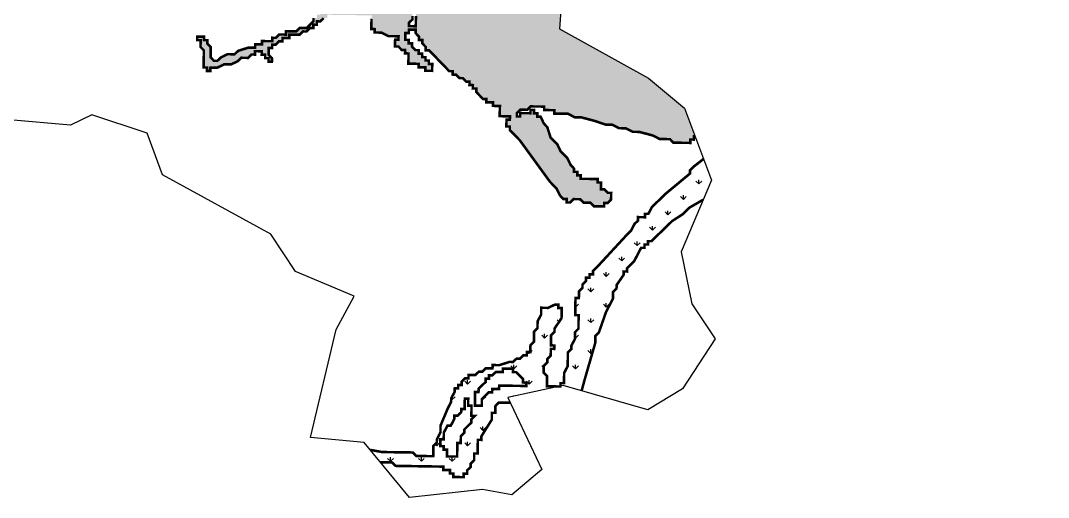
# Model space of a CAD drawing. Header units: metres. Extents: x 264905 to 276210, y 2136098 to 2155976.
# Drawn here: x 266103 to 267301, y 2153926 to 2154482 of the extents above; entities that cross this region are included whole.
import ezdxf

# ---------------------------------------------------------------- set-up
doc = ezdxf.new("R2010")
doc.units = ezdxf.units.M
doc.layers.add('MANGROOVES', color=112, linetype='Continuous')
doc.layers.add('village', color=3, linetype='Continuous')

msp = doc.modelspace()

# ---------------------------------------------------------------- hatches: boundary and pattern name
at = {"layer": 'MANGROOVES'}
h = msp.add_hatch(dxfattribs=at)
h.set_pattern_fill('GRASS', color=256)
h.paths.add_polyline_path([(266731, 2154472.4), (266735.5, 2154536.7), (266727.9, 2154580.3), (266726.9, 2154581.8), (266726.2, 2154534.9), (266719.7, 2154518.9), (266710.8, 2154511.1), (266667.1, 2154515.1), (266670.9, 2154592.8), (266708.4, 2154591.3), (266726.7, 2154582.1), (266697.3, 2154627.5), (266691.7, 2154789), (266709.2, 2154900.2), (266778.8, 2155109.9), (266847.7, 2155234.1), (267080.7, 2155341.2), (267049.3, 2155331.2), (266981.4, 2155312.3), (266937.4, 2155293.1), (266893.4, 2155277.8), (266869.4, 2155266.2), (266849.3, 2155250.6), (266829.2, 2155239), (266825.2, 2155235.1), (266789, 2155207.8), (266772.9, 2155192.1), (266756.7, 2155176.5), (266740.6, 2155160.8), (266724.2, 2155129.2), (266724.2, 2155125.2), (266711.8, 2155097.6), (266707.6, 2155077.8), (266703.4, 2155065.9), (266695.6, 2155074), (266695.9, 2155093.9), (266699.9, 2155097.8), (266700.1, 2155109.7), (266708.2, 2155121.5), (266708.3, 2155125.5), (266716.4, 2155137.3), (266728.5, 2155153), (266732.6, 2155156.9), (266740.7, 2155168.7), (266756.8, 2155184.4), (266781, 2155207.9), (266805.3, 2155235.4), (266821.4, 2155247.1), (266841.4, 2155258.7), (266873.5, 2155278.1), (266917.6, 2155297.3), (266993.5, 2155324), (267065.4, 2155346.8), (267069.4, 2155346.8), (267097.3, 2155354.3), (267116.6, 2155356.8), (267300.6, 2155390.5), (267300.7, 2155395), (267296.7, 2155395.1), (267292.7, 2155395.2), (267288.8, 2155395.2), (267280.8, 2155395.3), (267276.8, 2155395.4), (267268.9, 2155395.5), (267264.9, 2155395.6), (267264.8, 2155391.6), (267260.9, 2155391.7), (267256.9, 2155391.7), (267252.9, 2155391.8), (267248.9, 2155391.8), (267237, 2155392), (267233, 2155392.1), (267225.1, 2155392.2), (267173.4, 2155393), (267165.5, 2155393.1), (267161.5, 2155393.1), (267137.6, 2155393.5), (267133.7, 2155393.5), (267129.7, 2155393.6), (267125.7, 2155389.7), (267101.8, 2155386.1), (267097.8, 2155386.1), (267093.8, 2155386.2), (267077.8, 2155382.4), (267073.9, 2155382.5), (267073.8, 2155378.5), (267069.8, 2155378.6), (267057.9, 2155374.8), (267049.9, 2155374.9), (266962.1, 2155352.3), (266906.2, 2155337.3), (266902.2, 2155333.4), (266898.2, 2155333.4), (266894.2, 2155333.5), (266874.2, 2155325.8), (266870.3, 2155325.9), (266866.3, 2155325.9), (266866.2, 2155322), (266862.3, 2155322), (266854.2, 2155318.2), (266842.3, 2155314.4), (266838.2, 2155310.4), (266834.3, 2155310.5), (266826.2, 2155306.6), (266822.3, 2155306.7), (266822.2, 2155302.7), (266818.2, 2155302.8), (266806.3, 2155299), (266774.3, 2155287.5), (266770.2, 2155283.6), (266762.2, 2155279.8), (266758.3, 2155279.8), (266758.2, 2155275.8), (266754.2, 2155275.9), (266754.2, 2155271.9), (266754.1, 2155268), (266754, 2155264), (266758, 2155259.9), (266757.9, 2155256), (266757.8, 2155252), (266757.5, 2155228.1), (266757.4, 2155224.2), (266757.4, 2155220.2), (266753.3, 2155216.3), (266753.3, 2155212.3), (266753.2, 2155208.3), (266753.2, 2155204.3), (266749.2, 2155204.4), (266749.1, 2155200.4), (266749.1, 2155198.4), (266749.1, 2155196.5), (266745.1, 2155196.5), (266745, 2155192.5), (266741, 2155188.6), (266740.9, 2155184.6), (266737, 2155184.7), (266736.9, 2155180.7), (266732.9, 2155180.8), (266729, 2155180.8), (266725, 2155180.9), (266721, 2155181), (266721, 2155177), (266717, 2155177), (266713, 2155177.1), (266712.9, 2155173.1), (266709, 2155173.2), (266708.9, 2155169.2), (266704.9, 2155169.3), (266704.9, 2155165.3), (266700.9, 2155165.4), (266688.8, 2155153.6), (266676.8, 2155145.8), (266672.7, 2155141.9), (266668.7, 2155138), (266664.7, 2155134.1), (266660.6, 2155130.2), (266660.6, 2155126.2), (266656.5, 2155122.3), (266656.5, 2155118.3), (266656.4, 2155114.3), (266656.3, 2155110.3), (266656.3, 2155106.4), (266660.1, 2155094.4), (266663.8, 2155074.4), (266667.5, 2155058.5), (266667.4, 2155054.5), (266671.1, 2155034.6), (266674.9, 2155022.6), (266674.9, 2155018.6), (266674.8, 2155014.6), (266674.7, 2155010.7), (266674.7, 2155006.7), (266674.6, 2155002.7), (266674.6, 2154998.7), (266670.5, 2154994.8), (266670.5, 2154990.8), (266666.4, 2154983), (266666.3, 2154975), (266662.2, 2154971.1), (266662.2, 2154967.1), (266658.1, 2154963.2), (266658.1, 2154959.2), (266654.1, 2154959.3), (266654, 2154955.3), (266650.1, 2154955.4), (266650, 2154951.4), (266646, 2154951.4), (266642.1, 2154951.5), (266638.1, 2154951.6), (266638, 2154947.6), (266618, 2154939.9), (266614.1, 2154940), (266610.1, 2154940), (266606.1, 2154940.1), (266602.1, 2154936.2), (266598.1, 2154936.2), (266594.1, 2154932.3), (266590.1, 2154932.4), (266590, 2154928.4), (266586.1, 2154928.5), (266586, 2154924.5), (266585.9, 2154920.5), (266582, 2154920.6), (266581.9, 2154916.6), (266581.9, 2154912.6), (266581.8, 2154908.7), (266577.7, 2154900.8), (266577.6, 2154896.8), (266577.6, 2154892.8), (266577.5, 2154888.8), (266577.5, 2154884.9), (266577.4, 2154880.9), (266577.3, 2154876.9), (266581.2, 2154868.9), (266581.1, 2154864.9), (266581.1, 2154860.9), (266581, 2154857), (266585, 2154856.9), (266589, 2154856.9), (266593, 2154856.8), (266597, 2154860.7), (266601, 2154860.7), (266604.9, 2154860.6), (266604.9, 2154856.6), (266600.9, 2154856.7), (266596.9, 2154856.7), (266593, 2154856.8), (266588.9, 2154852.9), (266584.9, 2154852.9), (266584.9, 2154849), (266584.8, 2154845), (266584.8, 2154841), (266584.7, 2154837), (266584.6, 2154833.1), (266584.6, 2154829.1), (266584.5, 2154825.1), (266584.5, 2154821.1), (266588.4, 2154821.1), (266588.3, 2154813.1), (266592.3, 2154813.1), (266592.2, 2154809.1), (266596.2, 2154805.1), (266600.1, 2154805), (266600.1, 2154801), (266604, 2154801), (266608, 2154800.9), (266611.9, 2154796.9), (266615.9, 2154796.8), (266615.9, 2154792.8), (266615.8, 2154788.9), (266619.8, 2154788.8), (266619.7, 2154784.8), (266619.7, 2154780.8), (266619.6, 2154776.9), (266619.5, 2154772.9), (266623.5, 2154768.9), (266623.2, 2154753), (266623.2, 2154749), (266623.1, 2154745), (266623, 2154741), (266623, 2154737.1), (266622.9, 2154733.1), (266622.9, 2154729.1), (266622.8, 2154725.1), (266622.7, 2154721.2), (266618.7, 2154717.2), (266618.7, 2154713.3), (266618.6, 2154709.3), (266618.5, 2154705.3), (266614.6, 2154705.4), (266614.5, 2154701.4), (266614.4, 2154697.4), (266610.5, 2154697.5), (266610.4, 2154693.5), (266606.4, 2154689.6), (266606.3, 2154685.6), (266602.3, 2154681.7), (266602.2, 2154677.7), (266602.2, 2154673.7), (266598.2, 2154673.8), (266598.1, 2154669.8), (266598.1, 2154665.9), (266598, 2154661.9), (266598, 2154657.9), (266593.9, 2154654), (266593.9, 2154650), (266593.8, 2154646), (266593.7, 2154642.1), (266589.8, 2154642.1), (266589.7, 2154638.1), (266589.6, 2154634.2), (266585.6, 2154630.3), (266585.6, 2154626.3), (266581.6, 2154626.3), (266581.5, 2154622.4), (266577.5, 2154618.4), (266573.5, 2154614.5), (266573.4, 2154610.5), (266573.3, 2154606.6), (266569.3, 2154602.7), (266569.2, 2154598.7), (266569.2, 2154594.7), (266569.1, 2154590.7), (266569.1, 2154586.8), (266565, 2154582.8), (266564.9, 2154574.9), (266564.8, 2154566.9), (266564.7, 2154563), (266564.7, 2154559), (266564.6, 2154555), (266564.6, 2154551), (266564.5, 2154547.1), (266564.4, 2154543.1), (266564.4, 2154539.1), (266564.3, 2154535.1), (266564.3, 2154531.2), (266564.1, 2154519.2), (266564, 2154515.3), (266564, 2154511.3), (266563.9, 2154507.3), (266563.9, 2154503.3), (266563.7, 2154495.4), (266563.7, 2154491.4), (266563.6, 2154487.4), (266563.6, 2154483.5), (266563.5, 2154479.5), (266563.4, 2154475.5), (266559.5, 2154475.6), (266555.5, 2154475.6), (266555.5, 2154479.6), (266559.6, 2154483.5), (266559.6, 2154487.5), (266559.7, 2154491.5), (266555.7, 2154491.5), (266551.7, 2154491.6), (266551.8, 2154495.6), (266555.8, 2154495.5), (266555.8, 2154499.5), (266555.9, 2154503.4), (266556, 2154507.4), (266556, 2154511.4), (266556.1, 2154515.4), (266556.1, 2154519.3), (266556.2, 2154523.3), (266552.2, 2154523.4), (266548.2, 2154523.4), (266544.3, 2154523.5), (266544.2, 2154519.5), (266540.2, 2154519.6), (266540.2, 2154515.6), (266540.1, 2154511.6), (266536.1, 2154511.7), (266536.1, 2154507.7), (266532.1, 2154503.8), (266532, 2154499.8), (266531.9, 2154495.8), (266535.9, 2154495.8), (266539.8, 2154491.8), (266535.8, 2154491.8), (266531.9, 2154491.9), (266531.9, 2154495.8), (266532, 2154499.8), (266532.1, 2154503.8), (266528.1, 2154503.9), (266524.1, 2154503.9), (266520.1, 2154504), (266520.1, 2154500), (266516.1, 2154500.1), (266512.1, 2154500.1), (266508.1, 2154500.2), (266504.2, 2154500.2), (266500.2, 2154500.3), (266496.2, 2154500.4), (266492.2, 2154500.4), (266488.3, 2154500.5), (266484.3, 2154500.5), (266484.4, 2154504.5), (266484.4, 2154508.5), (266484.5, 2154512.5), (266484.5, 2154516.4), (266484.6, 2154520.4), (266488.6, 2154524.3), (266488.7, 2154528.3), (266488.8, 2154536.3), (266488.9, 2154540.2), (266492.9, 2154544.1), (266493, 2154548.1), (266493, 2154552.1), (266497, 2154552), (266497, 2154556), (266501.1, 2154559.9), (266501.1, 2154563.9), (266501.2, 2154567.9), (266501.3, 2154571.9), (266501.3, 2154575.8), (266501.4, 2154579.8), (266501.4, 2154583.8), (266501.5, 2154587.8), (266497.5, 2154587.8), (266497.6, 2154591.8), (266493.7, 2154595.8), (266493.7, 2154599.8), (266497.8, 2154603.7), (266497.8, 2154607.7), (266497.9, 2154611.7), (266501.9, 2154615.6), (266502, 2154619.6), (266502, 2154623.5), (266506.1, 2154627.5), (266506.1, 2154631.4), (266506.2, 2154635.4), (266502.2, 2154635.5), (266502.1, 2154631.5), (266502.1, 2154627.5), (266498.1, 2154627.6), (266498, 2154623.6), (266498, 2154619.6), (266494, 2154619.7), (266494, 2154615.7), (266493.9, 2154611.7), (266489.9, 2154611.8), (266489.9, 2154607.8), (266489.8, 2154603.8), (266489.7, 2154599.9), (266489.7, 2154595.9), (266489.6, 2154591.9), (266489.6, 2154587.9), (266489.5, 2154584), (266489.4, 2154580), (266489.4, 2154576), (266485.4, 2154576.1), (266485.4, 2154572.1), (266477.2, 2154560.3), (266473.3, 2154560.3), (266473.2, 2154556.4), (266473.1, 2154552.4), (266469.2, 2154552.4), (266469.1, 2154548.5), (266473.1, 2154548.4), (266473, 2154544.4), (266477, 2154544.4), (266480.9, 2154540.3), (266480.9, 2154536.4), (266484.8, 2154536.3), (266484.8, 2154532.3), (266480.8, 2154532.4), (266480.7, 2154528.4), (266480.7, 2154524.4), (266480.6, 2154520.5), (266476.6, 2154520.5), (266476.6, 2154516.6), (266476.5, 2154512.6), (266476.5, 2154508.6), (266476.4, 2154504.6), (266476.3, 2154500.6), (266472.4, 2154500.7), (266468.4, 2154500.8), (266464.4, 2154500.8), (266464.4, 2154496.9), (266460.4, 2154496.9), (266456.4, 2154493), (266452.4, 2154493.1), (266452.3, 2154489.1), (266448.3, 2154489.1), (266448.3, 2154485.2), (266444.3, 2154485.2), (266444.2, 2154481.2), (266440.2, 2154477.3), (266436.2, 2154473.4), (266432.2, 2154473.5), (266428.2, 2154473.5), (266424.2, 2154469.6), (266420.2, 2154469.7), (266416.2, 2154469.7), (266412.3, 2154469.8), (266412.2, 2154465.8), (266408.2, 2154465.9), (266404.3, 2154465.9), (266400.2, 2154462), (266396.3, 2154462.1), (266396.2, 2154458.1), (266392.2, 2154458.2), (266388.2, 2154458.2), (266384.3, 2154458.3), (266384.2, 2154454.3), (266380.2, 2154454.4), (266376.3, 2154454.4), (266376.2, 2154450.4), (266372.2, 2154450.5), (266368.3, 2154450.6), (266356.3, 2154446.8), (266352.2, 2154442.8), (266344.3, 2154443), (266336.3, 2154439.1), (266332.2, 2154435.2), (266328.3, 2154435.2), (266324.4, 2154439.3), (266324.4, 2154443.3), (266324.5, 2154447.2), (266324.5, 2154451.2), (266320.6, 2154455.2), (266320.7, 2154459.2), (266316.7, 2154459.3), (266316.8, 2154463.3), (266312.8, 2154463.3), (266308.8, 2154463.4), (266308.7, 2154459.4), (266312.7, 2154459.3), (266312.7, 2154455.4), (266312.6, 2154451.4), (266316.5, 2154447.4), (266316.5, 2154443.4), (266316.4, 2154439.4), (266316.3, 2154435.4), (266316.3, 2154431.4), (266316.2, 2154427.5), (266320.2, 2154427.4), (266320.1, 2154423.4), (266324.1, 2154423.4), (266324.2, 2154427.4), (266328.2, 2154427.3), (266332.1, 2154427.2), (266340.1, 2154431.1), (266344.1, 2154431), (266348.1, 2154431), (266356.1, 2154434.8), (266360.1, 2154438.8), (266364.1, 2154438.7), (266368.1, 2154438.6), (266372.1, 2154442.6), (266376.1, 2154442.5), (266376.1, 2154446.5), (266380.1, 2154446.4), (266384.1, 2154446.3), (266384, 2154442.4), (266388, 2154442.3), (266388, 2154438.3), (266391.9, 2154438.3), (266391.9, 2154434.3), (266395.8, 2154434.2), (266395.9, 2154438.2), (266392, 2154442.3), (266392, 2154446.2), (266392.1, 2154450.2), (266396.1, 2154450.1), (266396.1, 2154454.1), (266400.1, 2154454.1), (266404.1, 2154458), (266408.1, 2154457.9), (266408.2, 2154461.9), (266412.2, 2154461.8), (266416.1, 2154461.8), (266416.2, 2154465.8), (266420.2, 2154465.7), (266424.1, 2154465.6), (266428.1, 2154465.6), (266432.1, 2154469.5), (266436.1, 2154469.4), (266440.2, 2154473.4), (266444.1, 2154473.3), (266444.2, 2154477.3), (266448.2, 2154477.2), (266448.2, 2154481.2), (266452.2, 2154481.1), (266456.2, 2154485), (266460.2, 2154485), (266460.3, 2154489), (266464.2, 2154488.9), (266468.2, 2154488.8), (266472.2, 2154488.8), (266476.2, 2154488.7), (266480.1, 2154488.7), (266488.1, 2154488.5), (266492.1, 2154488.5), (266496, 2154488.4), (266500, 2154488.4), (266504, 2154488.3), (266508, 2154488.3), (266511.9, 2154488.2), (266511.9, 2154484.2), (266511.8, 2154480.2), (266511.8, 2154476.3), (266511.7, 2154472.3), (266515.7, 2154472.2), (266515.6, 2154468.3), (266519.6, 2154468.2), (266523.6, 2154468.1), (266531.5, 2154464), (266535.4, 2154464), (266539.4, 2154463.9), (266543.4, 2154463.9), (266543.3, 2154459.9), (266539.4, 2154460), (266539.3, 2154456), (266539.2, 2154452), (266543.2, 2154451.9), (266547.1, 2154447.9), (266551.1, 2154447.8), (266551, 2154443.9), (266555, 2154443.8), (266555, 2154439.8), (266554.9, 2154435.9), (266554.8, 2154431.9), (266558.8, 2154431.8), (266562.8, 2154431.8), (266566.8, 2154431.7), (266566.7, 2154427.7), (266570.7, 2154427.7), (266574.7, 2154427.6), (266574.6, 2154423.6), (266578.6, 2154423.6), (266582.5, 2154423.5), (266582.6, 2154427.5), (266582.7, 2154431.5), (266578.7, 2154431.5), (266578.7, 2154435.5), (266574.8, 2154435.6), (266574.8, 2154439.5), (266570.9, 2154439.6), (266570.9, 2154443.6), (266566.9, 2154443.6), (266567, 2154447.6), (266563, 2154447.7), (266559.1, 2154451.7), (266559.2, 2154455.7), (266555.2, 2154455.7), (266555.3, 2154459.7), (266551.3, 2154459.8), (266551.3, 2154463.7), (266551.4, 2154467.7), (266555.4, 2154467.7), (266555.4, 2154471.6), (266559.4, 2154471.6), (266563.4, 2154471.5), (266563.3, 2154467.5), (266567.2, 2154463.5), (266567.2, 2154459.5), (266571.2, 2154459.5), (266571.1, 2154455.5), (266575, 2154451.5), (266574.9, 2154447.5), (266578.9, 2154447.4), (266586.8, 2154439.4), (266590.7, 2154435.3), (266594.6, 2154431.3), (266598.5, 2154427.3), (266602.4, 2154423.2), (266606.4, 2154423.2), (266606.3, 2154419.2), (266610.3, 2154419.1), (266614.2, 2154415.1), (266618.2, 2154415), (266622.1, 2154411), (266626.1, 2154410.9), (266626, 2154407), (266630, 2154406.9), (266629.9, 2154402.9), (266633.9, 2154402.9), (266633.9, 2154398.9), (266637.8, 2154394.9), (266641.7, 2154390.8), (266645.7, 2154390.8), (266645.6, 2154386.8), (266649.6, 2154386.7), (266653.6, 2154386.7), (266653.5, 2154382.7), (266657.5, 2154382.6), (266661.5, 2154382.6), (266661.4, 2154378.6), (266661.3, 2154374.6), (266661.3, 2154370.7), (266665.3, 2154370.6), (266669.2, 2154370.5), (266673.2, 2154370.5), (266673.1, 2154366.5), (266669.2, 2154366.6), (266669.1, 2154362.6), (266669, 2154358.6), (266673, 2154358.6), (266673, 2154354.6), (266676.9, 2154350.5), (266680.8, 2154346.5), (266684.7, 2154342.5), (266719.8, 2154294.2), (266727.6, 2154286.2), (266731.5, 2154278.2), (266735.4, 2154274.1), (266739.4, 2154274.1), (266739.3, 2154270.1), (266743.3, 2154270), (266747.3, 2154274), (266751.3, 2154273.9), (266755.3, 2154273.8), (266759.2, 2154269.8), (266763.1, 2154269.7), (266767.1, 2154269.7), (266771, 2154265.6), (266775, 2154265.6), (266779, 2154265.5), (266783, 2154265.5), (266783, 2154269.4), (266787, 2154269.4), (266791, 2154273.3), (266791.1, 2154277.3), (266791.2, 2154281.3), (266787.2, 2154281.3), (266783.3, 2154285.3), (266779.3, 2154285.4), (266779.3, 2154289.4), (266779.4, 2154293.4), (266775.4, 2154293.4), (266775.5, 2154297.4), (266771.5, 2154297.4), (266763.6, 2154297.6), (266759.6, 2154297.6), (266755.6, 2154297.7), (266755.7, 2154301.7), (266751.7, 2154301.7), (266751.8, 2154305.7), (266747.8, 2154305.8), (266747.8, 2154309.7), (266743.9, 2154313.8), (266740.1, 2154321.8), (266736.2, 2154325.8), (266732.2, 2154329.8), (266728.4, 2154337.9), (266724.5, 2154341.9), (266720.5, 2154345.9), (266716.7, 2154357.9), (266712.8, 2154361.9), (266709, 2154370), (266705, 2154370), (266705.1, 2154374), (266701.1, 2154374), (266701.1, 2154378), (266697.2, 2154378.1), (266697.1, 2154374.1), (266693.1, 2154374.2), (266689.2, 2154374.2), (266685.2, 2154374.3), (266685.1, 2154370.3), (266681.2, 2154370.4), (266681.2, 2154374.3), (266685.2, 2154378.3), (266689.2, 2154378.2), (266693.2, 2154378.1), (266697.2, 2154382.1), (266701.2, 2154382), (266705.2, 2154381.9), (266709.2, 2154381.9), (266713.1, 2154381.8), (266713.1, 2154377.8), (266717, 2154377.8), (266721, 2154377.7), (266725, 2154377.7), (266724.9, 2154373.7), (266728.9, 2154373.6), (266732.9, 2154373.6), (266736.9, 2154373.5), (266740.8, 2154373.5), (266748.7, 2154369.4), (266752.7, 2154369.3), (266756.7, 2154369.2), (266772.5, 2154365), (266784.4, 2154360.9), (266788.4, 2154360.8), (266792.3, 2154360.8), (266800.2, 2154356.7), (266804.2, 2154356.6), (266808.2, 2154356.6), (266816.1, 2154352.5), (266820, 2154352.4), (266824, 2154352.3), (266839.9, 2154348.1), (266847.7, 2154344), (266859.7, 2154343.9), (266863.6, 2154339.8), (266867.6, 2154339.8), (266871.5, 2154339.7), (266875.5, 2154339.6), (266879.5, 2154339.6), (266883.5, 2154339.5), (266883.5, 2154343.5), (266887.5, 2154343.4), (266887.6, 2154347.4), (266888.8, 2154347.4), (266876.6, 2154380.2), (266834.6, 2154415.1)])
h = msp.add_hatch(dxfattribs=at)
h.set_pattern_fill('GRASS', color=256)
h.paths.add_polyline_path([(266793.3, 2154158), (266793.4, 2154165.9), (266797.4, 2154169.8), (266797.5, 2154173.8), (266805.6, 2154185.6), (266805.7, 2154189.6), (266809.7, 2154189.5), (266809.7, 2154193.5), (266817.8, 2154201.3), (266826, 2154217.1), (266830, 2154217.1), (266830, 2154221), (266834, 2154221), (266834, 2154224.9), (266838, 2154224.9), (266854.2, 2154240.6), (266858.2, 2154244.5), (266862.2, 2154248.4), (266874.3, 2154256.2), (266878.3, 2154260.1), (266882.3, 2154264), (266898.4, 2154273.3), (266907.9, 2154296.2), (266898.8, 2154320.8), (266887, 2154311.6), (266883, 2154307.7), (266882.9, 2154303.7), (266854.7, 2154280.3), (266850.7, 2154276.4), (266846.7, 2154272.5), (266842.6, 2154268.6), (266838.6, 2154264.6), (266834.5, 2154256.8), (266830.5, 2154256.8), (266830.5, 2154252.8), (266826.5, 2154252.9), (266822.5, 2154253), (266822.5, 2154249), (266818.4, 2154245.1), (266814.4, 2154237.2), (266810.3, 2154233.3), (266774, 2154194), (266769.9, 2154190.1), (266769.9, 2154186.1), (266765.9, 2154186.2), (266765.8, 2154182.2), (266761.9, 2154182.3), (266761.8, 2154178.3), (266757.8, 2154174.4), (266757.7, 2154170.4), (266753.7, 2154166.5), (266753.6, 2154162.5), (266753.5, 2154158.5), (266749.6, 2154158.6), (266749.5, 2154154.6), (266749.5, 2154150.6), (266749.4, 2154146.7), (266749.3, 2154142.7), (266749.3, 2154138.7), (266753.3, 2154138.7), (266753.2, 2154134.7), (266753.1, 2154130.7), (266753.1, 2154126.7), (266753, 2154122.8), (266749, 2154118.8), (266748.9, 2154114.9), (266748.9, 2154110.9), (266744.8, 2154103), (266744.7, 2154099), (266740.7, 2154095.1), (266740.6, 2154091.1), (266740.6, 2154087.2), (266740.5, 2154083.2), (266740.4, 2154079.2), (266736.4, 2154071.3), (266736.3, 2154067.3), (266736.2, 2154063.4), (266736.2, 2154059.4), (266732.2, 2154059.4), (266732.1, 2154055.9), (266735.2, 2154056.5), (266756.7, 2154050.3), (266760.1, 2154063), (266772.7, 2154106.6), (266772.7, 2154110.5), (266772.8, 2154114.5), (266776.8, 2154118.4), (266785.1, 2154142.2)])
h = msp.add_hatch(dxfattribs=at)
h.set_pattern_fill('GRASS', color=256)
h.paths.add_polyline_path([(266635.6, 2153981.4), (266635.7, 2153989.3), (266635.8, 2153993.3), (266639.8, 2153993.2), (266639.8, 2153997.2), (266652.1, 2154016.9), (266652.1, 2154020.9), (266652.2, 2154024.8), (266656.1, 2154024.8), (266656.2, 2154028.8), (266656.3, 2154032.7), (266660.3, 2154036.7), (266664.3, 2154036.6), (266668.2, 2154036.5), (266672.2, 2154036.5), (266673.7, 2154036.5), (266670.7, 2154042.8), (266730.3, 2154055.5), (266728.2, 2154055.5), (266724.2, 2154055.6), (266720.2, 2154055.6), (266716.2, 2154055.7), (266716.3, 2154059.7), (266716.4, 2154063.7), (266716.4, 2154067.6), (266712.5, 2154071.7), (266712.6, 2154075.6), (266712.6, 2154079.6), (266716.7, 2154083.5), (266716.7, 2154087.5), (266720.7, 2154091.4), (266720.8, 2154095.4), (266720.9, 2154099.4), (266724.8, 2154099.3), (266724.9, 2154103.3), (266720.9, 2154103.4), (266721, 2154107.3), (266721, 2154111.3), (266721.1, 2154115.3), (266725.1, 2154119.2), (266725.2, 2154123.2), (266733.3, 2154135), (266733.4, 2154139), (266733.4, 2154142.9), (266733.5, 2154146.9), (266729.5, 2154147), (266729.6, 2154150.9), (266725.6, 2154151), (266717.6, 2154147.1), (266713.6, 2154147.2), (266709.6, 2154147.3), (266709.6, 2154143.3), (266709.5, 2154139.3), (266705.4, 2154131.4), (266705.3, 2154123.5), (266701.3, 2154119.6), (266701.1, 2154107.6), (266697.1, 2154103.7), (266697, 2154099.7), (266697, 2154095.8), (266693, 2154095.8), (266692.9, 2154091.8), (266688.9, 2154091.9), (266684.9, 2154088), (266680.9, 2154088), (266676.9, 2154084.1), (266672.9, 2154084.2), (266660.9, 2154080.4), (266657, 2154080.4), (266653, 2154080.5), (266652.9, 2154076.5), (266649, 2154076.6), (266645, 2154076.6), (266641, 2154072.7), (266637, 2154072.8), (266632.9, 2154068.9), (266629, 2154068.9), (266625, 2154069), (266624.9, 2154065), (266621, 2154065.1), (266616.9, 2154061.2), (266616.9, 2154057.2), (266612.9, 2154057.2), (266612.8, 2154053.3), (266608.9, 2154053.3), (266608.8, 2154049.3), (266604.7, 2154041.5), (266604.6, 2154037.5), (266600.6, 2154029.6), (266592.3, 2154009.8), (266592.3, 2154005.9), (266592.2, 2154001.9), (266588.1, 2153994), (266588, 2153990), (266584, 2153986.1), (266583.9, 2153982.1), (266583.9, 2153978.1), (266583.8, 2153974.2), (266579.9, 2153974.2), (266575.9, 2153974.3), (266571.9, 2153974.3), (266567.9, 2153974.4), (266564, 2153974.5), (266560, 2153978.5), (266556.1, 2153978.6), (266552.1, 2153978.6), (266548.1, 2153978.7), (266532.2, 2153978.9), (266528.2, 2153979), (266524.3, 2153979), (266510.3, 2153981.6), (266522.2, 2153967.1), (266524.1, 2153967.1), (266532, 2153967), (266536, 2153966.9), (266539.9, 2153962.9), (266551.9, 2153962.7), (266555.8, 2153962.7), (266559.8, 2153962.6), (266571.7, 2153962.4), (266575.7, 2153962.4), (266579.7, 2153962.3), (266583.7, 2153962.2), (266587.6, 2153962.2), (266591.6, 2153962.1), (266595.6, 2153962.1), (266595.5, 2153958.1), (266599.5, 2153958), (266603.5, 2153958), (266603.4, 2153954), (266607.4, 2153953.9), (266607.3, 2153950), (266611.3, 2153949.9), (266615.3, 2153949.8), (266619.2, 2153949.8), (266619.3, 2153953.8), (266623.3, 2153953.7), (266623.3, 2153957.7), (266627.4, 2153961.6), (266627.4, 2153965.6), (266631.5, 2153969.5), (266631.5, 2153973.5), (266631.6, 2153977.4), (266635.6, 2153977.4)])
h.paths.add_polyline_path([(266611.7, 2153977.7), (266611.7, 2153973.8), (266607.7, 2153973.8), (266603.7, 2153973.9), (266599.7, 2153973.9), (266599.8, 2153977.9), (266599.8, 2153981.9), (266595.9, 2153981.9), (266595.9, 2153985.9), (266592, 2153986), (266592, 2153990), (266592.1, 2153993.9), (266596, 2153993.9), (266596.1, 2153997.8), (266596.2, 2154001.8), (266600.3, 2154009.7), (266604.2, 2154009.7), (266608.3, 2154017.5), (266608.4, 2154021.5), (266612.4, 2154021.5), (266616.4, 2154025.4), (266616.5, 2154029.4), (266620.4, 2154029.3), (266620.5, 2154033.3), (266620.5, 2154037.2), (266620.6, 2154041.2), (266624.6, 2154041.2), (266624.5, 2154037.2), (266624.5, 2154033.2), (266628.4, 2154033.2), (266628.4, 2154029.2), (266628.3, 2154025.2), (266628.3, 2154021.2), (266632.2, 2154021.2), (266628.2, 2154017.3), (266628.1, 2154013.3), (266624.1, 2154009.4), (266620.1, 2154005.4), (266620, 2154001.5), (266616, 2153997.5), (266615.9, 2153993.6), (266615.9, 2153989.6), (266611.9, 2153989.7), (266611.8, 2153981.7)], flags=16)
h.paths.add_polyline_path([(266632.4, 2154033.1), (266632.5, 2154037.1), (266632.5, 2154041), (266632.6, 2154045), (266632.6, 2154049), (266636.6, 2154048.9), (266636.7, 2154052.9), (266640.7, 2154056.8), (266644.8, 2154060.7), (266644.8, 2154064.7), (266648.8, 2154064.7), (266648.8, 2154068.6), (266652.8, 2154068.6), (266656.9, 2154072.5), (266660.8, 2154072.4), (266664.8, 2154072.4), (266664.9, 2154076.4), (266668.8, 2154076.3), (266672.8, 2154076.2), (266676.8, 2154076.2), (266676.7, 2154072.2), (266680.7, 2154072.1), (266684.6, 2154068.1), (266688.5, 2154064.1), (266688.5, 2154060.1), (266692.4, 2154060), (266692.4, 2154056.1), (266688.4, 2154056.1), (266684.4, 2154056.2), (266680.5, 2154056.2), (266676.5, 2154056.3), (266672.5, 2154056.4), (266668.5, 2154056.4), (266664.6, 2154056.5), (266660.6, 2154056.5), (266660.5, 2154052.6), (266656.6, 2154052.6), (266652.6, 2154052.7), (266652.5, 2154048.7), (266648.5, 2154048.8), (266644.5, 2154044.8), (266640.5, 2154040.9), (266640.4, 2154037), (266640.4, 2154033), (266636.4, 2154033)], flags=16)

# ---------------------------------------------------------------- linework, layer by layer
at = {"layer": 'MANGROOVES', "const_width": 2.98}
for points in [[(266444.3, 2154485.2), (266444.2, 2154481.2), (266440.2, 2154477.3), (266436.2, 2154473.4), (266432.2, 2154473.5), (266428.2, 2154473.5), (266424.2, 2154469.6), (266420.2, 2154469.7), (266416.2, 2154469.7), (266412.3, 2154469.8), (266412.2, 2154465.8), (266408.2, 2154465.9), (266404.3, 2154465.9), (266400.2, 2154462), (266396.3, 2154462.1), (266396.2, 2154458.1), (266392.2, 2154458.2), (266388.2, 2154458.2), (266384.3, 2154458.3), (266384.2, 2154454.3), (266380.2, 2154454.4), (266376.3, 2154454.4), (266376.2, 2154450.4), (266372.2, 2154450.5), (266368.3, 2154450.6), (266356.3, 2154446.8), (266352.2, 2154442.8), (266344.3, 2154443), (266336.3, 2154439.1), (266332.2, 2154435.2), (266328.3, 2154435.2), (266324.4, 2154439.3), (266324.4, 2154443.3), (266324.5, 2154447.2), (266324.5, 2154451.2), (266320.6, 2154455.2), (266320.7, 2154459.2), (266316.7, 2154459.3), (266316.8, 2154463.3), (266312.8, 2154463.3), (266308.8, 2154463.4), (266308.7, 2154459.4), (266312.7, 2154459.3), (266312.7, 2154455.4), (266312.6, 2154451.4), (266316.5, 2154447.4), (266316.5, 2154443.4), (266316.4, 2154439.4), (266316.3, 2154435.4), (266316.3, 2154431.4), (266316.2, 2154427.5), (266320.2, 2154427.4), (266320.1, 2154423.4), (266324.1, 2154423.4), (266324.2, 2154427.4), (266328.2, 2154427.3), (266332.1, 2154427.2), (266340.1, 2154431.1), (266344.1, 2154431), (266348.1, 2154431), (266356.1, 2154434.8), (266360.1, 2154438.8), (266364.1, 2154438.7), (266368.1, 2154438.6), (266372.1, 2154442.6), (266376.1, 2154442.5), (266376.1, 2154446.5), (266380.1, 2154446.4), (266384.1, 2154446.3), (266384, 2154442.4), (266388, 2154442.3), (266388, 2154438.3), (266391.9, 2154438.3), (266391.9, 2154434.3), (266395.8, 2154434.2), (266395.9, 2154438.2), (266392, 2154442.3), (266392, 2154446.2), (266392.1, 2154450.2), (266396.1, 2154450.1), (266396.1, 2154454.1), (266400.1, 2154454.1), (266404.1, 2154458), (266408.1, 2154457.9), (266408.2, 2154461.9), (266412.2, 2154461.8), (266416.1, 2154461.8), (266416.2, 2154465.8), (266420.2, 2154465.7), (266424.1, 2154465.6), (266428.1, 2154465.6), (266432.1, 2154469.5), (266436.1, 2154469.4), (266440.2, 2154473.4), (266444.1, 2154473.3), (266444.2, 2154477.3), (266448.2, 2154477.2), (266448.2, 2154481.2), (266452.2, 2154481.1), (266456.2, 2154485)], [(266511.9, 2154484.2), (266511.8, 2154480.2), (266511.8, 2154476.3), (266511.7, 2154472.3), (266515.7, 2154472.2), (266515.6, 2154468.3), (266519.6, 2154468.2), (266523.6, 2154468.1), (266531.5, 2154464), (266535.4, 2154464), (266539.4, 2154463.9), (266543.4, 2154463.9), (266543.3, 2154459.9), (266539.4, 2154460), (266539.3, 2154456), (266539.2, 2154452), (266543.2, 2154451.9), (266547.1, 2154447.9), (266551.1, 2154447.8), (266551, 2154443.9), (266555, 2154443.8), (266555, 2154439.8), (266554.9, 2154435.9), (266554.8, 2154431.9), (266558.8, 2154431.8), (266562.8, 2154431.8), (266566.8, 2154431.7), (266566.7, 2154427.7), (266570.7, 2154427.7), (266574.7, 2154427.6), (266574.6, 2154423.6), (266578.6, 2154423.6), (266582.5, 2154423.5), (266582.6, 2154427.5), (266582.7, 2154431.5), (266578.7, 2154431.5), (266578.7, 2154435.5), (266574.8, 2154435.6), (266574.8, 2154439.5), (266570.9, 2154439.6), (266570.9, 2154443.6), (266566.9, 2154443.6), (266567, 2154447.6), (266563, 2154447.7), (266559.1, 2154451.7), (266559.2, 2154455.7), (266555.2, 2154455.7), (266555.3, 2154459.7), (266551.3, 2154459.8), (266551.3, 2154463.7), (266551.4, 2154467.7), (266555.4, 2154467.7), (266555.4, 2154471.6), (266559.4, 2154471.6), (266563.4, 2154471.5), (266563.3, 2154467.5), (266567.2, 2154463.5), (266567.2, 2154459.5), (266571.2, 2154459.5), (266571.1, 2154455.5), (266575, 2154451.5), (266574.9, 2154447.5), (266578.9, 2154447.4), (266586.8, 2154439.4), (266590.7, 2154435.3), (266594.6, 2154431.3), (266598.5, 2154427.3), (266602.4, 2154423.2), (266606.4, 2154423.2), (266606.3, 2154419.2), (266610.3, 2154419.1), (266614.2, 2154415.1), (266618.2, 2154415), (266622.1, 2154411), (266626.1, 2154410.9), (266626, 2154407), (266630, 2154406.9), (266629.9, 2154402.9), (266633.9, 2154402.9), (266633.9, 2154398.9), (266637.8, 2154394.9), (266641.7, 2154390.8), (266645.7, 2154390.8), (266645.6, 2154386.8), (266649.6, 2154386.7), (266653.6, 2154386.7), (266653.5, 2154382.7), (266657.5, 2154382.6), (266661.5, 2154382.6), (266661.4, 2154378.6), (266661.3, 2154374.6), (266661.3, 2154370.7), (266665.3, 2154370.6), (266669.2, 2154370.5), (266673.2, 2154370.5), (266673.1, 2154366.5), (266669.2, 2154366.6), (266669.1, 2154362.6), (266669, 2154358.6), (266673, 2154358.6), (266673, 2154354.6), (266676.9, 2154350.5), (266680.8, 2154346.5), (266684.7, 2154342.5), (266719.8, 2154294.2), (266727.6, 2154286.2), (266731.5, 2154278.2), (266735.4, 2154274.1), (266739.4, 2154274.1), (266739.3, 2154270.1), (266743.3, 2154270), (266747.3, 2154274), (266751.3, 2154273.9), (266755.3, 2154273.8), (266759.2, 2154269.8), (266763.1, 2154269.7), (266767.1, 2154269.7), (266771, 2154265.6), (266775, 2154265.6), (266779, 2154265.5), (266783, 2154265.5), (266783, 2154269.4), (266787, 2154269.4), (266791, 2154273.3), (266791.1, 2154277.3), (266791.2, 2154281.3), (266787.2, 2154281.3), (266783.3, 2154285.3), (266779.3, 2154285.4), (266779.3, 2154289.4), (266779.4, 2154293.4), (266775.4, 2154293.4), (266775.5, 2154297.4), (266771.5, 2154297.4), (266763.6, 2154297.6), (266759.6, 2154297.6), (266755.6, 2154297.7), (266755.7, 2154301.7), (266751.7, 2154301.7), (266751.8, 2154305.7), (266747.8, 2154305.8), (266747.8, 2154309.7), (266743.9, 2154313.8), (266740.1, 2154321.8), (266736.2, 2154325.8), (266732.2, 2154329.8), (266728.4, 2154337.9), (266724.5, 2154341.9), (266720.5, 2154345.9), (266716.7, 2154357.9), (266712.8, 2154361.9), (266709, 2154370), (266705, 2154370), (266705.1, 2154374), (266701.1, 2154374), (266701.1, 2154378), (266697.2, 2154378.1), (266697.1, 2154374.1), (266693.1, 2154374.2), (266689.2, 2154374.2), (266685.2, 2154374.3), (266685.1, 2154370.3), (266681.2, 2154370.4), (266681.2, 2154374.3), (266685.2, 2154378.3), (266689.2, 2154378.2), (266693.2, 2154378.1), (266697.2, 2154382.1), (266701.2, 2154382), (266705.2, 2154381.9), (266709.2, 2154381.9), (266713.1, 2154381.8), (266713.1, 2154377.8), (266717, 2154377.8), (266721, 2154377.7), (266725, 2154377.7), (266724.9, 2154373.7), (266728.9, 2154373.6), (266732.9, 2154373.6), (266736.9, 2154373.5), (266740.8, 2154373.5), (266748.7, 2154369.4), (266752.7, 2154369.3), (266756.7, 2154369.2), (266772.5, 2154365), (266784.4, 2154360.9), (266788.4, 2154360.8), (266792.3, 2154360.8), (266800.2, 2154356.7), (266804.2, 2154356.6), (266808.2, 2154356.6), (266816.1, 2154352.5), (266820, 2154352.4), (266824, 2154352.3), (266839.9, 2154348.1), (266847.7, 2154344), (266859.7, 2154343.9), (266863.6, 2154339.8), (266867.6, 2154339.8), (266871.5, 2154339.7), (266875.5, 2154339.6), (266879.5, 2154339.6), (266883.5, 2154339.5), (266883.5, 2154343.5), (266887.5, 2154343.4), (266887.6, 2154347.4), (266888.8, 2154347.4)], [(266563.6, 2154487.4), (266563.6, 2154483.5), (266563.5, 2154479.5), (266563.4, 2154475.5), (266559.5, 2154475.6), (266555.5, 2154475.6), (266555.5, 2154479.6), (266559.6, 2154483.5), (266559.6, 2154487.5)], [(266898.8, 2154320.8), (266887, 2154311.6), (266883, 2154307.7), (266882.9, 2154303.7), (266854.7, 2154280.3), (266850.7, 2154276.4), (266846.7, 2154272.5), (266842.6, 2154268.6), (266838.6, 2154264.6), (266834.5, 2154256.8), (266830.5, 2154256.8), (266830.5, 2154252.8), (266826.5, 2154252.9), (266822.5, 2154253), (266822.5, 2154249), (266818.4, 2154245.1), (266814.4, 2154237.2), (266810.3, 2154233.3), (266774, 2154194), (266769.9, 2154190.1), (266769.9, 2154186.1), (266765.9, 2154186.2), (266765.8, 2154182.2), (266761.9, 2154182.3), (266761.8, 2154178.3), (266757.8, 2154174.4), (266757.7, 2154170.4), (266753.7, 2154166.5), (266753.6, 2154162.5), (266753.5, 2154158.5), (266749.6, 2154158.6), (266749.5, 2154154.6), (266749.5, 2154150.6), (266749.4, 2154146.7), (266749.3, 2154142.7), (266749.3, 2154138.7), (266753.3, 2154138.7), (266753.2, 2154134.7), (266753.1, 2154130.7), (266753.1, 2154126.7), (266753, 2154122.8), (266749, 2154118.8), (266748.9, 2154114.9), (266748.9, 2154110.9), (266744.8, 2154103), (266744.7, 2154099), (266740.7, 2154095.1), (266740.6, 2154091.1), (266740.6, 2154087.2), (266740.5, 2154083.2), (266740.4, 2154079.2), (266736.4, 2154071.3), (266736.3, 2154067.3), (266736.2, 2154063.4), (266736.2, 2154059.4), (266732.2, 2154059.4), (266732.1, 2154055.5), (266728.2, 2154055.5), (266724.2, 2154055.6), (266720.2, 2154055.6), (266716.2, 2154055.7), (266716.3, 2154059.7), (266716.4, 2154063.7), (266716.4, 2154067.6), (266712.5, 2154071.7), (266712.6, 2154075.6), (266712.6, 2154079.6), (266716.7, 2154083.5), (266716.7, 2154087.5), (266720.7, 2154091.4), (266720.8, 2154095.4), (266720.9, 2154099.4), (266724.8, 2154099.3), (266724.9, 2154103.3), (266720.9, 2154103.4), (266721, 2154107.3), (266721, 2154111.3), (266721.1, 2154115.3), (266725.1, 2154119.2), (266725.2, 2154123.2), (266733.3, 2154135), (266733.4, 2154139), (266733.4, 2154142.9), (266733.5, 2154146.9), (266729.5, 2154147), (266729.6, 2154150.9), (266725.6, 2154151), (266717.6, 2154147.1), (266713.6, 2154147.2), (266709.6, 2154147.3), (266709.6, 2154143.3), (266709.5, 2154139.3), (266705.4, 2154131.4), (266705.3, 2154123.5), (266701.3, 2154119.6), (266701.1, 2154107.6), (266697.1, 2154103.7), (266697, 2154099.7), (266697, 2154095.8), (266693, 2154095.8), (266692.9, 2154091.8), (266688.9, 2154091.9), (266684.9, 2154088), (266680.9, 2154088), (266676.9, 2154084.1), (266672.9, 2154084.2), (266660.9, 2154080.4), (266657, 2154080.4), (266653, 2154080.5), (266652.9, 2154076.5), (266649, 2154076.6), (266645, 2154076.6), (266641, 2154072.7), (266637, 2154072.8), (266632.9, 2154068.9), (266629, 2154068.9), (266625, 2154069), (266624.9, 2154065), (266621, 2154065.1), (266616.9, 2154061.2), (266616.9, 2154057.2), (266612.9, 2154057.2), (266612.8, 2154053.3), (266608.9, 2154053.3), (266608.8, 2154049.3), (266604.7, 2154041.5), (266604.6, 2154037.5), (266600.6, 2154029.6), (266592.3, 2154009.8), (266592.3, 2154005.9), (266592.2, 2154001.9), (266588.1, 2153994), (266588, 2153990), (266584, 2153986.1), (266583.9, 2153982.1), (266583.9, 2153978.1), (266583.8, 2153974.2), (266579.9, 2153974.2), (266575.9, 2153974.3), (266571.9, 2153974.3), (266567.9, 2153974.4), (266564, 2153974.5), (266560, 2153978.5), (266556.1, 2153978.6), (266552.1, 2153978.6), (266548.1, 2153978.7), (266532.2, 2153978.9), (266528.2, 2153979), (266524.3, 2153979), (266510.3, 2153981.6)], [(266756.7, 2154050.3), (266760.1, 2154063), (266772.7, 2154106.6), (266772.7, 2154110.5), (266772.8, 2154114.5), (266776.8, 2154118.4), (266785.1, 2154142.2), (266793.3, 2154158), (266793.4, 2154165.9), (266797.4, 2154169.8), (266797.5, 2154173.8), (266805.6, 2154185.6), (266805.7, 2154189.6), (266809.7, 2154189.5), (266809.7, 2154193.5), (266817.8, 2154201.3), (266826, 2154217.1), (266830, 2154217.1), (266830, 2154221), (266834, 2154221), (266834, 2154224.9), (266838, 2154224.9), (266854.2, 2154240.6), (266858.2, 2154244.5), (266862.2, 2154248.4), (266874.3, 2154256.2), (266878.3, 2154260.1), (266882.3, 2154264), (266898.4, 2154273.3)], [(266785.1, 2154142.2), (266793.3, 2154158)], [(266522.2, 2153967.1), (266524.1, 2153967.1), (266532, 2153967), (266536, 2153966.9), (266539.9, 2153962.9), (266551.9, 2153962.7), (266555.8, 2153962.7), (266559.8, 2153962.6), (266571.7, 2153962.4), (266575.7, 2153962.4), (266579.7, 2153962.3), (266583.7, 2153962.2), (266587.6, 2153962.2), (266591.6, 2153962.1), (266595.6, 2153962.1), (266595.5, 2153958.1), (266599.5, 2153958), (266603.5, 2153958), (266603.4, 2153954), (266607.4, 2153953.9), (266607.3, 2153950), (266611.3, 2153949.9), (266615.3, 2153949.8), (266619.2, 2153949.8), (266619.3, 2153953.8), (266623.3, 2153953.7), (266623.3, 2153957.7), (266627.4, 2153961.6), (266627.4, 2153965.6), (266631.5, 2153969.5), (266631.5, 2153973.5), (266631.6, 2153977.4), (266635.6, 2153977.4), (266635.6, 2153981.4), (266635.7, 2153989.3), (266635.8, 2153993.3), (266639.8, 2153993.2), (266639.8, 2153997.2), (266652.1, 2154016.9), (266652.1, 2154020.9), (266652.2, 2154024.8), (266656.1, 2154024.8), (266656.2, 2154028.8), (266656.3, 2154032.7), (266660.3, 2154036.7), (266664.3, 2154036.6), (266668.2, 2154036.5), (266672.2, 2154036.5), (266674.2, 2154036.5)], [(266639.8, 2153997.2), (266652.1, 2154016.9)]]:
    msp.add_lwpolyline(points, dxfattribs=at)
for points in [[(266692.4, 2154060), (266692.4, 2154056.1), (266688.4, 2154056.1), (266684.4, 2154056.2), (266680.5, 2154056.2), (266676.5, 2154056.3), (266672.5, 2154056.4), (266668.5, 2154056.4), (266664.6, 2154056.5), (266660.6, 2154056.5), (266660.5, 2154052.6), (266656.6, 2154052.6), (266652.6, 2154052.7), (266652.5, 2154048.7), (266648.5, 2154048.8), (266644.5, 2154044.8), (266640.5, 2154040.9), (266640.4, 2154037), (266640.4, 2154033), (266636.4, 2154033), (266632.4, 2154033.1), (266632.5, 2154037.1), (266632.5, 2154041), (266632.6, 2154045), (266632.6, 2154049), (266636.6, 2154048.9), (266636.7, 2154052.9), (266640.7, 2154056.8), (266644.8, 2154060.7), (266644.8, 2154064.7), (266648.8, 2154064.7), (266648.8, 2154068.6), (266652.8, 2154068.6), (266656.9, 2154072.5), (266660.8, 2154072.4), (266664.8, 2154072.4), (266664.9, 2154076.4), (266668.8, 2154076.3), (266672.8, 2154076.2), (266676.8, 2154076.2), (266676.7, 2154072.2), (266680.7, 2154072.1), (266684.6, 2154068.1), (266688.5, 2154064.1), (266688.5, 2154060.1)], [(266692.4, 2154060), (266692.4, 2154056.1), (266688.4, 2154056.1), (266684.4, 2154056.2), (266680.5, 2154056.2), (266676.5, 2154056.3), (266672.5, 2154056.4), (266668.5, 2154056.4), (266664.6, 2154056.5), (266660.6, 2154056.5), (266660.5, 2154052.6), (266656.6, 2154052.6), (266652.6, 2154052.7), (266652.5, 2154048.7), (266648.5, 2154048.8), (266644.5, 2154044.8), (266640.5, 2154040.9), (266640.4, 2154037), (266640.4, 2154033), (266636.4, 2154033), (266632.4, 2154033.1), (266632.5, 2154037.1), (266632.5, 2154041), (266632.6, 2154045), (266632.6, 2154049), (266636.6, 2154048.9), (266636.7, 2154052.9), (266640.7, 2154056.8), (266644.8, 2154060.7), (266644.8, 2154064.7), (266648.8, 2154064.7), (266648.8, 2154068.6), (266652.8, 2154068.6), (266656.9, 2154072.5), (266660.8, 2154072.4), (266664.8, 2154072.4), (266664.9, 2154076.4), (266668.8, 2154076.3), (266672.8, 2154076.2), (266676.8, 2154076.2), (266676.7, 2154072.2), (266680.7, 2154072.1), (266684.6, 2154068.1), (266688.5, 2154064.1), (266688.5, 2154060.1)], [(266624.6, 2154041.2), (266624.5, 2154037.2), (266624.5, 2154033.2), (266628.4, 2154033.2), (266628.4, 2154029.2), (266628.3, 2154025.2), (266628.3, 2154021.2), (266632.2, 2154021.2), (266628.2, 2154017.3), (266628.1, 2154013.3), (266624.1, 2154009.4), (266620.1, 2154005.4), (266620, 2154001.5), (266616, 2153997.5), (266615.9, 2153993.6), (266615.9, 2153989.6), (266611.9, 2153989.7), (266611.8, 2153981.7), (266611.7, 2153977.7), (266611.7, 2153973.8), (266607.7, 2153973.8), (266603.7, 2153973.9), (266599.7, 2153973.9), (266599.8, 2153977.9), (266599.8, 2153981.9), (266595.9, 2153981.9), (266595.9, 2153985.9), (266592, 2153986), (266592, 2153990), (266592.1, 2153993.9), (266596, 2153993.9), (266596.1, 2153997.8), (266596.2, 2154001.8), (266600.3, 2154009.7), (266604.2, 2154009.7), (266608.3, 2154017.5), (266608.4, 2154021.5), (266612.4, 2154021.5), (266616.4, 2154025.4), (266616.5, 2154029.4), (266620.4, 2154029.3), (266620.5, 2154033.3), (266620.5, 2154037.2), (266620.6, 2154041.2)], [(266624.6, 2154041.2), (266624.5, 2154037.2), (266624.5, 2154033.2), (266628.4, 2154033.2), (266628.4, 2154029.2), (266628.3, 2154025.2), (266628.3, 2154021.2), (266632.2, 2154021.2), (266628.2, 2154017.3), (266628.1, 2154013.3), (266624.1, 2154009.4), (266620.1, 2154005.4), (266620, 2154001.5), (266616, 2153997.5), (266615.9, 2153993.6), (266615.9, 2153989.6), (266611.9, 2153989.7), (266611.8, 2153981.7), (266611.7, 2153977.7), (266611.7, 2153973.8), (266607.7, 2153973.8), (266603.7, 2153973.9), (266599.7, 2153973.9), (266599.8, 2153977.9), (266599.8, 2153981.9), (266595.9, 2153981.9), (266595.9, 2153985.9), (266592, 2153986), (266592, 2153990), (266592.1, 2153993.9), (266596, 2153993.9), (266596.1, 2153997.8), (266596.2, 2154001.8), (266600.3, 2154009.7), (266604.2, 2154009.7), (266608.3, 2154017.5), (266608.4, 2154021.5), (266612.4, 2154021.5), (266616.4, 2154025.4), (266616.5, 2154029.4), (266620.4, 2154029.3), (266620.5, 2154033.3), (266620.5, 2154037.2), (266620.6, 2154041.2)]]:
    msp.add_lwpolyline(points, close=True, dxfattribs=at)
at = {"layer": 'village'}
for points in [[(266735.5, 2154536.7, 0), (266731, 2154472.4, 0), (266834.6, 2154415.1, 0), (266876.6, 2154380.2, 0), (266907.9, 2154296.2, 0), (266872.9, 2154212.5, 0), (266885.3, 2154151.7, 0), (266912.3, 2154110.9, 0), (266874.1, 2154052.6, 0), (266833.7, 2154028.1, 0), (266735.2, 2154056.5, 0), (266670.7, 2154042.8, 0), (266710.4, 2153958.6, 0), (266675.4, 2153929, 0), (266641.4, 2153935.3, 0), (266556.2, 2153926.1, 0), (266503.3, 2153990, 0), (266440.7, 2153995.8, 0), (266470.7, 2154122, 0)], [(266470.7, 2154122, 0), (266491.5, 2154160.8, 0), (266423.2, 2154189.6, 0), (266394.4, 2154233, 0), (266268.2, 2154302.2, 0), (266250.6, 2154350.7, 0), (266185.8, 2154372.4, 0), (266161.2, 2154360.3, 0), (266076.6, 2154367.5, 0)]]:
    msp.add_polyline3d(points, dxfattribs=at)

doc.saveas('drawing.dxf')
